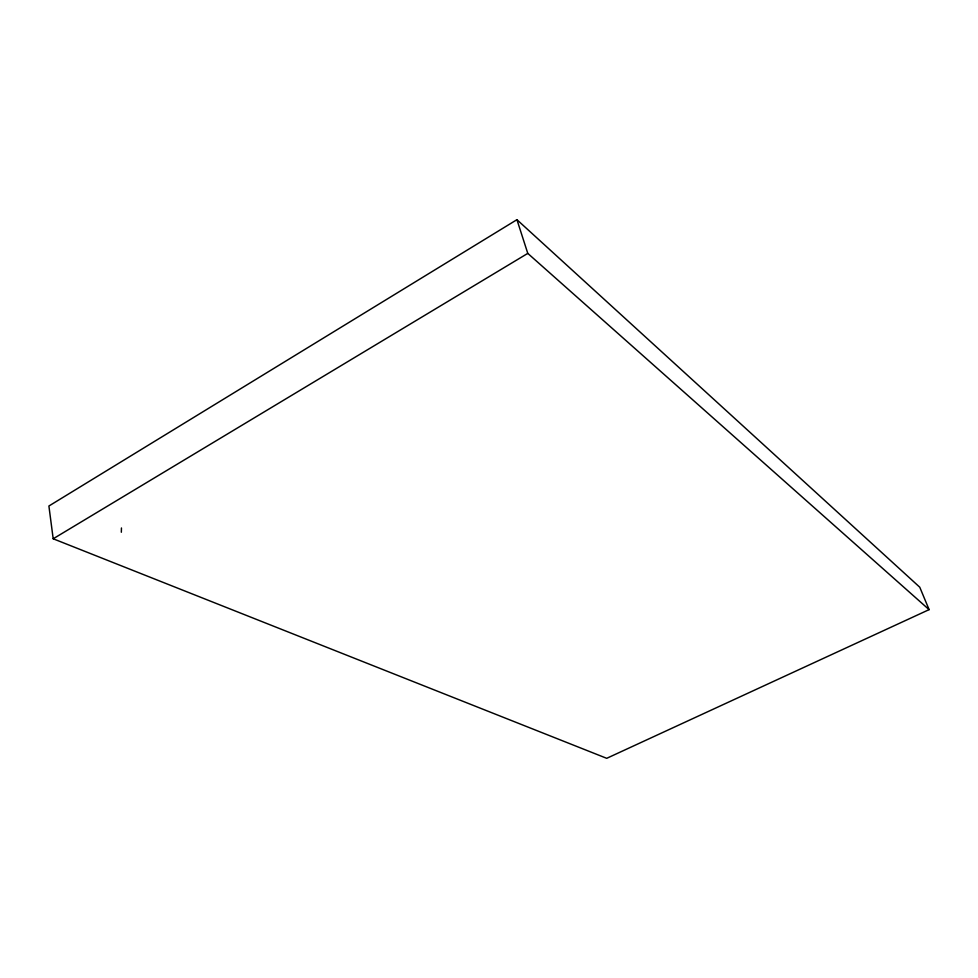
<?xml version="1.0" encoding="UTF-8"?>
<svg xmlns="http://www.w3.org/2000/svg" width="978" height="978" viewBox="0 0 978 978"><rect width="100%" height="100%" fill="white"/><g stroke="black" fill="none" stroke-linecap="round" stroke-linejoin="round"><path stroke-width="1.47" d="M121.333 532.24L121.455 527.961M516.934 219.683L48.9 506.017L53.191 538.78L606.715 758.317L929.1 609.636L919.772 587.228L516.934 219.683L527.778 253.388L929.1 609.636M53.191 538.78L527.778 253.388"/></g></svg>
